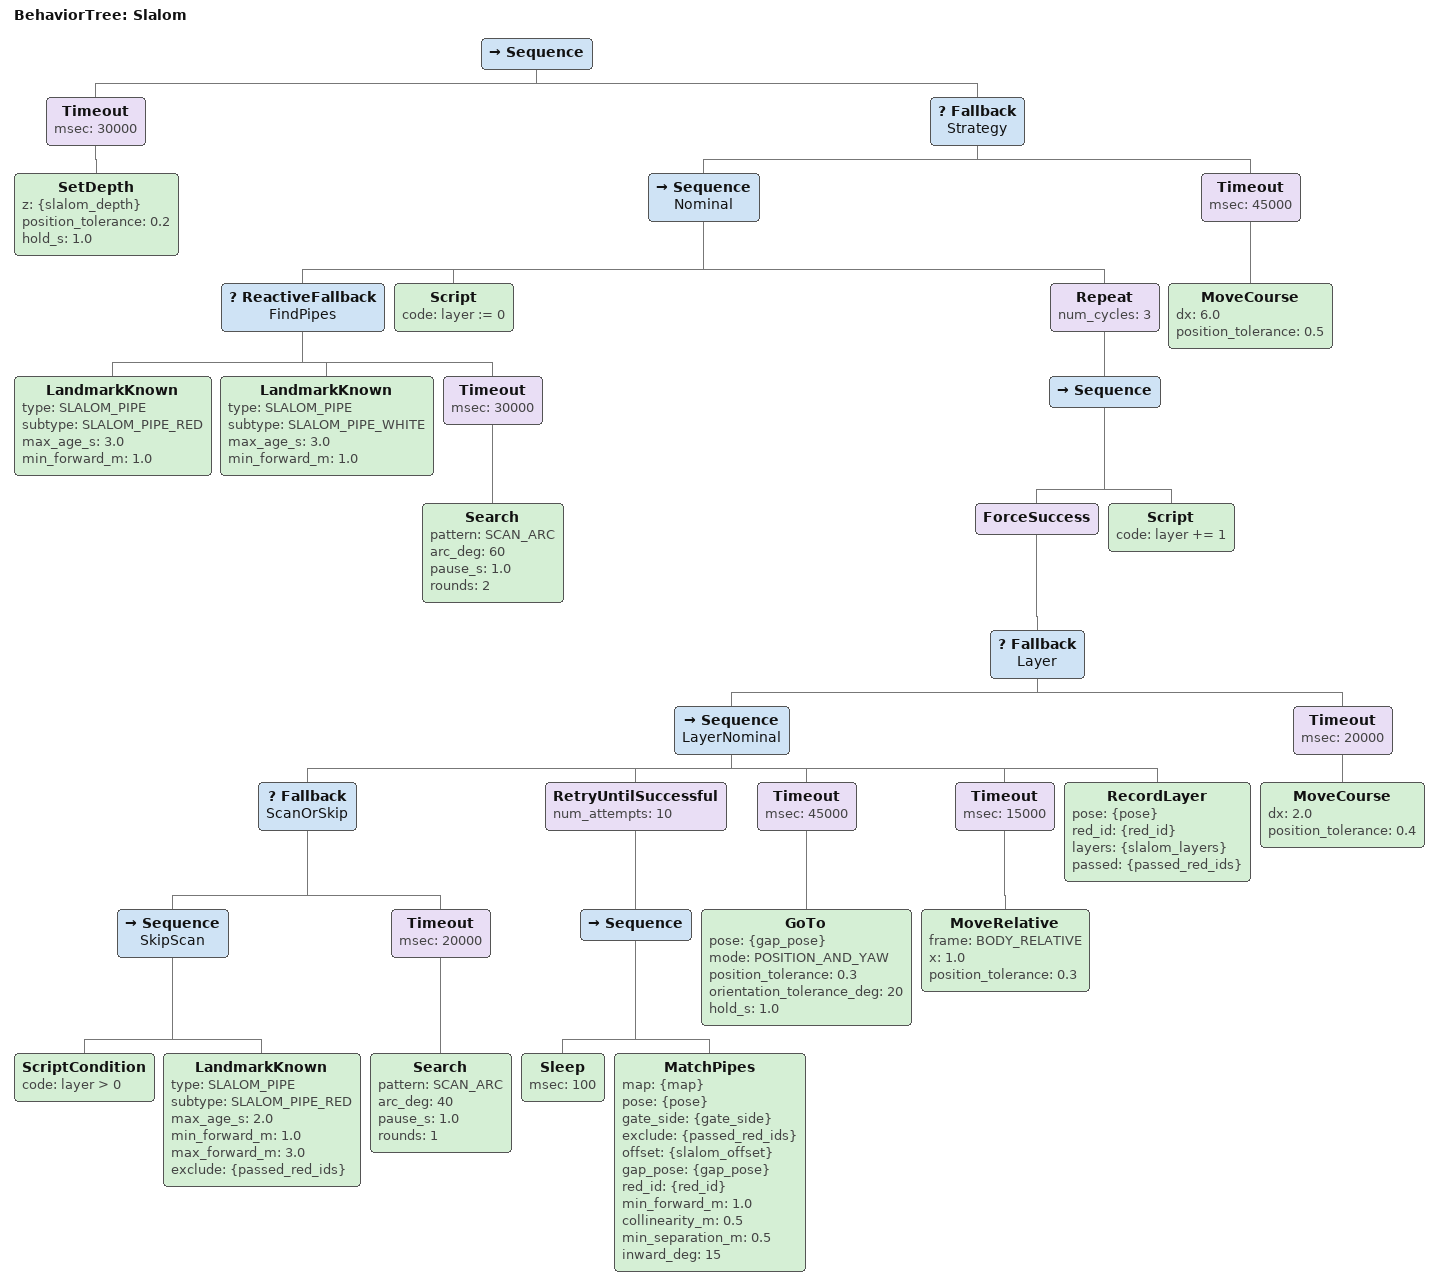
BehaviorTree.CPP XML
<?xml version="1.0"?>
<!-- RoboSub task subtree, included by ../main.xml. Plan section: slalom. -->
<root BTCPP_format="4">
  <BehaviorTree ID="Slalom">
    <Sequence>
      <Timeout msec="30000">
        <SetDepth z="{slalom_depth}" position_tolerance="0.2" hold_s="1.0"/>
      </Timeout>
      <Fallback name="Strategy">
        <Sequence name="Nominal">
          <ReactiveFallback name="FindPipes">
            <LandmarkKnown type="SLALOM_PIPE" subtype="SLALOM_PIPE_RED" max_age_s="3.0" min_forward_m="1.0"/>
            <LandmarkKnown type="SLALOM_PIPE" subtype="SLALOM_PIPE_WHITE" max_age_s="3.0" min_forward_m="1.0"/>
            <Timeout msec="30000">
              <Search pattern="SCAN_ARC" arc_deg="60" pause_s="1.0" rounds="2"/>
            </Timeout>
          </ReactiveFallback>
          <Script code="layer := 0"/>
          <Repeat num_cycles="3">
            <Sequence>
              <ForceSuccess>
                <Fallback name="Layer">
                  <Sequence name="LayerNominal">
                    <Fallback name="ScanOrSkip">
                      <Sequence name="SkipScan">
                        <ScriptCondition code="layer &gt; 0"/>
                        <LandmarkKnown type="SLALOM_PIPE" subtype="SLALOM_PIPE_RED" max_age_s="2.0"
                                       min_forward_m="1.0" max_forward_m="3.0" exclude="{passed_red_ids}"/>
                      </Sequence>
                      <Timeout msec="20000">
                        <Search pattern="SCAN_ARC" arc_deg="40" pause_s="1.0" rounds="1"/>
                      </Timeout>
                    </Fallback>
                    <RetryUntilSuccessful num_attempts="10">
                      <Sequence>
                        <Sleep msec="100"/>
                        <MatchPipes map="{map}" pose="{pose}" gate_side="{gate_side}" exclude="{passed_red_ids}"
                                    offset="{slalom_offset}" gap_pose="{gap_pose}" red_id="{red_id}"
                                    min_forward_m="1.0" collinearity_m="0.5" min_separation_m="0.5" inward_deg="15"/>
                      </Sequence>
                    </RetryUntilSuccessful>
                    <Timeout msec="45000">
                      <GoTo pose="{gap_pose}" mode="POSITION_AND_YAW"
                            position_tolerance="0.3" orientation_tolerance_deg="20" hold_s="1.0"/>
                    </Timeout>
                    <Timeout msec="15000">
                      <MoveRelative frame="BODY_RELATIVE" x="1.0" position_tolerance="0.3"/>
                    </Timeout>
                    <RecordLayer pose="{pose}" red_id="{red_id}" layers="{slalom_layers}" passed="{passed_red_ids}"/>
                  </Sequence>
                  <Timeout msec="20000">
                    <MoveCourse dx="2.0" position_tolerance="0.4"/>   <!-- blindt lag -->
                  </Timeout>
                </Fallback>
              </ForceSuccess>
              <Script code="layer += 1"/>
            </Sequence>
          </Repeat>
        </Sequence>
        <Timeout msec="45000">
          <MoveCourse dx="6.0" position_tolerance="0.5"/>              <!-- total failsafe -->
        </Timeout>
      </Fallback>
    </Sequence>
  </BehaviorTree>
</root>
